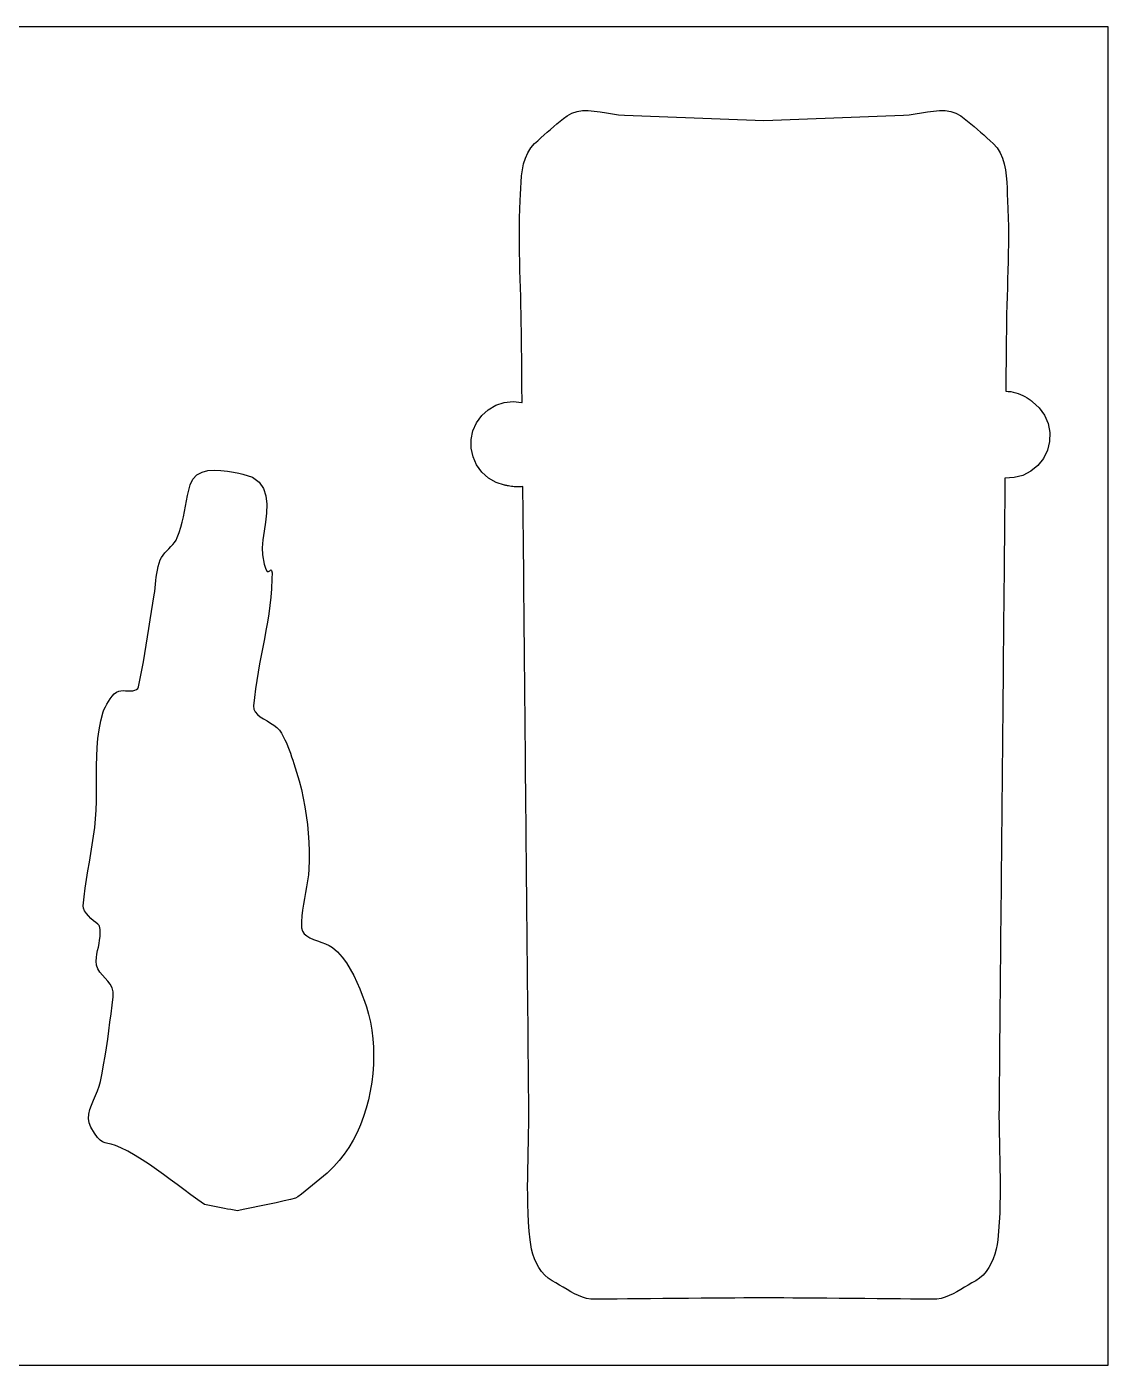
# Model space of a CAD drawing. Header units: millimetres. Extents: x -651 to 0, y 0 to 317.
# Drawn here: x -256.3 to 0, y 0 to 317 of the extents above; entities that cross this region are included whole.
import ezdxf

# ---------------------------------------------------------------- set-up
doc = ezdxf.new("R2010")
doc.units = ezdxf.units.MM
doc.layers.get('0').update_dxf_attribs({"linetype": 'CONTINUOUS'})

msp = doc.modelspace()

# ---------------------------------------------------------------- linework, layer by layer
for points in [[(0, 0), (0, 317), (-651, 317), (-651, 0)], [(-18, 228.25), (-17.92, 228.2), (-16.33, 226.75), (-15.08, 225.01), (-14.24, 223.03), (-13.83, 220.93), (-13.89, 218.78), (-14.4, 216.7), (-15.34, 214.77), (-16.68, 213.09), (-18.34, 211.73), (-20.25, 210.76), (-22.33, 210.22), (-24.47, 210.13), (-24.48, 209.15), (-24.49, 208.04), (-24.5, 206.77), (-24.52, 205.34), (-24.53, 203.73), (-24.55, 201.95), (-24.57, 199.98), (-24.59, 197.81), (-24.61, 195.42), (-24.64, 192.82), (-24.66, 189.99), (-24.69, 186.93), (-24.72, 183.62), (-24.74, 181.58), (-24.76, 179.54), (-24.78, 177.5), (-24.8, 175.46), (-24.82, 173.42), (-24.84, 171.38), (-24.86, 169.34), (-24.88, 167.3), (-24.89, 165.26), (-24.91, 163.22), (-24.93, 161.18), (-24.95, 159.15), (-24.97, 157.11), (-24.99, 155.07), (-25.01, 153.03), (-25.03, 150.99), (-25.05, 148.95), (-25.07, 146.91), (-25.09, 144.87), (-25.11, 142.83), (-25.13, 140.79), (-25.15, 138.76), (-25.16, 136.72), (-25.18, 134.68), (-25.2, 132.64), (-25.24, 128.56), (-25.26, 126.52), (-25.28, 124.48), (-25.3, 122.44), (-25.32, 120.4), (-25.34, 118.36), (-25.36, 116.32), (-25.38, 114.28), (-25.4, 112.25), (-25.43, 108.17), (-25.46, 106.13), (-25.49, 102.05), (-25.51, 100.01), (-25.53, 97.97), (-25.55, 95.93), (-25.57, 93.89), (-25.59, 91.86), (-25.61, 89.82), (-25.63, 87.78), (-25.65, 85.74), (-25.7, 79.62), (-25.73, 77.58), (-25.74, 75.54), (-25.76, 73.5), (-25.78, 71.46), (-25.8, 69.42), (-25.82, 67.38), (-25.84, 65.35), (-25.86, 63.31), (-25.88, 61.27), (-25.89, 59.16), (-25.87, 57.05), (-25.84, 54.95), (-25.8, 52.84), (-25.75, 50.73), (-25.7, 48.62), (-25.66, 46.51), (-25.63, 44.4), (-25.61, 42.29), (-25.62, 40.19), (-25.65, 38.08), (-25.72, 35.98), (-25.83, 33.88), (-25.98, 31.78), (-26.18, 29.69), (-26.33, 28.58), (-26.56, 27.45), (-26.87, 26.32), (-27.26, 25.21), (-27.73, 24.14), (-28.28, 23.13), (-28.92, 22.19), (-29.65, 21.35), (-30.48, 20.62), (-31.4, 20.02), (-32.29, 19.52), (-33.18, 18.99), (-34.06, 18.45), (-34.95, 17.92), (-35.85, 17.4), (-36.75, 16.92), (-37.68, 16.49), (-38.62, 16.12), (-39.58, 15.83), (-40.58, 15.63), (-40.87, 15.64), (-41.7, 15.64), (-43.02, 15.65), (-44.75, 15.67), (-46.85, 15.68), (-49.25, 15.71), (-51.9, 15.73), (-54.73, 15.75), (-57.68, 15.77), (-60.7, 15.8), (-63.73, 15.82), (-66.7, 15.85), (-69.56, 15.87), (-72.25, 15.9), (-74.7, 15.91), (-76.87, 15.93), (-78.68, 15.95), (-80.09, 15.96), (-81.02, 15.97), (-81.43, 15.97), (-81.75, 15.97), (-82.16, 15.97), (-83.1, 15.96), (-84.5, 15.95), (-86.32, 15.93), (-88.48, 15.91), (-90.93, 15.9), (-93.62, 15.87), (-96.48, 15.85), (-99.45, 15.82), (-102.48, 15.8), (-105.5, 15.77), (-108.46, 15.75), (-111.28, 15.73), (-113.93, 15.71), (-116.33, 15.68), (-118.43, 15.67), (-120.17, 15.65), (-121.48, 15.64), (-122.31, 15.64), (-122.61, 15.63), (-123.6, 15.83), (-124.56, 16.12), (-125.51, 16.49), (-126.43, 16.92), (-127.34, 17.4), (-128.23, 17.92), (-129.12, 18.45), (-130.01, 18.99), (-130.89, 19.52), (-131.78, 20.02), (-132.7, 20.62), (-133.53, 21.35), (-134.26, 22.19), (-134.9, 23.13), (-135.46, 24.14), (-135.92, 25.21), (-136.31, 26.32), (-136.62, 27.45), (-136.85, 28.58), (-137, 29.69), (-137.2, 31.78), (-137.35, 33.88), (-137.46, 35.98), (-137.53, 38.08), (-137.56, 40.19), (-137.57, 42.29), (-137.55, 44.4), (-137.52, 46.51), (-137.48, 48.62), (-137.43, 50.73), (-137.38, 52.84), (-137.34, 54.95), (-137.31, 57.05), (-137.29, 59.16), (-137.3, 61.27), (-137.32, 63.31), (-137.34, 65.35), (-137.36, 67.38), (-137.38, 69.42), (-137.4, 71.46), (-137.42, 73.5), (-137.44, 75.54), (-137.46, 77.58), (-137.48, 79.62), (-137.53, 85.74), (-137.55, 87.78), (-137.57, 89.82), (-137.59, 91.86), (-137.61, 93.89), (-137.63, 95.93), (-137.65, 97.97), (-137.67, 100.01), (-137.69, 102.05), (-137.71, 104.09), (-137.73, 106.13), (-137.75, 108.17), (-137.78, 112.25), (-137.81, 114.28), (-137.82, 116.32), (-137.84, 118.36), (-137.86, 120.4), (-137.88, 122.44), (-137.9, 124.48), (-137.92, 126.52), (-137.94, 128.56), (-137.98, 132.64), (-138, 134.68), (-138.02, 136.72), (-138.04, 138.76), (-138.05, 140.79), (-138.08, 142.83), (-138.09, 144.87), (-138.11, 146.91), (-138.13, 148.95), (-138.15, 150.99), (-138.17, 153.03), (-138.19, 155.07), (-138.21, 157.11), (-138.23, 159.15), (-138.25, 161.18), (-138.27, 163.22), (-138.29, 165.26), (-138.31, 167.3), (-138.32, 169.34), (-138.35, 171.38), (-138.36, 173.42), (-138.38, 175.46), (-138.4, 177.5), (-138.42, 179.54), (-138.44, 181.58), (-138.46, 183.62), (-138.49, 186.68), (-138.51, 189.53), (-138.54, 192.19), (-138.56, 194.64), (-138.59, 196.91), (-138.6, 198.99), (-138.62, 200.9), (-138.64, 202.64), (-138.65, 204.23), (-138.67, 205.67), (-138.68, 206.96), (-138.69, 208.11), (-139.03, 208.07), (-139.37, 208.05), (-139.71, 208.03), (-140.05, 208.03), (-140.39, 208.03), (-140.73, 208.05), (-141.07, 208.08), (-141.41, 208.12), (-141.75, 208.17), (-142.08, 208.24), (-142.18, 208.26), (-142.28, 208.28), (-142.37, 208.3), (-142.47, 208.32), (-142.67, 208.36), (-142.77, 208.38), (-142.86, 208.4), (-143.06, 208.45), (-145.05, 209.09), (-146.86, 210.13), (-148.42, 211.53), (-149.65, 213.21), (-150.51, 215.12), (-150.94, 217.17), (-150.95, 219.26), (-150.52, 221.3), (-149.67, 223.22), (-148.44, 224.91), (-146.89, 226.31), (-145.09, 227.36), (-143.1, 228.01), (-141.02, 228.23), (-138.94, 228.02), (-138.94, 228.02), (-138.93, 228.02), (-138.92, 228.01), (-138.92, 228.01), (-138.91, 228.01), (-138.9, 228.01), (-138.9, 228.01), (-138.89, 228.01), (-138.89, 228), (-138.88, 228), (-138.89, 229.3), (-138.91, 230.68), (-138.92, 232.14), (-138.94, 233.68), (-138.95, 235.3), (-138.96, 237.02), (-138.98, 238.82), (-139, 240.71), (-139.02, 242.7), (-139.04, 244.79), (-139.07, 246.86), (-139.11, 248.93), (-139.16, 251), (-139.22, 253.08), (-139.28, 255.15), (-139.34, 257.23), (-139.4, 259.3), (-139.45, 261.37), (-139.49, 263.44), (-139.52, 265.51), (-139.53, 267.59), (-139.52, 269.66), (-139.49, 271.73), (-139.42, 273.8), (-139.33, 275.87), (-139.27, 277.28), (-139.21, 278.74), (-139.13, 280.22), (-139, 281.7), (-138.81, 283.15), (-138.52, 284.56), (-138.11, 285.91), (-137.56, 287.16), (-136.84, 288.31), (-135.93, 289.33), (-135.19, 290.02), (-134.45, 290.7), (-133.69, 291.37), (-132.93, 292.04), (-132.17, 292.7), (-131.4, 293.35), (-130.62, 294), (-129.83, 294.63), (-129.04, 295.26), (-128.24, 295.87), (-127.1, 296.55), (-125.87, 296.96), (-124.57, 297.14), (-123.2, 297.16), (-121.79, 297.04), (-120.35, 296.84), (-118.9, 296.59), (-117.46, 296.35), (-116.04, 296.15), (-114.65, 296.03), (-112.59, 295.96), (-110.52, 295.88), (-108.46, 295.8), (-106.39, 295.73), (-104.33, 295.65), (-102.26, 295.57), (-100.2, 295.5), (-98.13, 295.42), (-96.07, 295.34), (-94, 295.26), (-91.94, 295.19), (-89.87, 295.11), (-87.81, 295.03), (-85.74, 294.96), (-83.68, 294.88), (-81.61, 294.8), (-81.57, 294.8), (-79.5, 294.88), (-77.44, 294.96), (-75.37, 295.03), (-73.31, 295.11), (-71.24, 295.19), (-69.18, 295.26), (-67.11, 295.34), (-65.05, 295.42), (-62.98, 295.5), (-60.92, 295.57), (-58.85, 295.65), (-56.79, 295.73), (-54.72, 295.8), (-52.66, 295.88), (-50.59, 295.96), (-48.53, 296.03), (-47.14, 296.15), (-45.72, 296.35), (-44.28, 296.59), (-42.83, 296.84), (-41.39, 297.04), (-39.98, 297.16), (-38.62, 297.14), (-37.31, 296.96), (-36.08, 296.55), (-34.94, 295.87), (-34.14, 295.26), (-33.35, 294.63), (-32.56, 294), (-31.78, 293.35), (-31.01, 292.7), (-30.25, 292.04), (-29.49, 291.37), (-28.74, 290.7), (-27.99, 290.02), (-27.25, 289.33), (-26.34, 288.31), (-25.62, 287.16), (-25.07, 285.91), (-24.66, 284.56), (-24.37, 283.15), (-24.17, 281.7), (-24.05, 280.22), (-23.97, 278.74), (-23.91, 277.28), (-23.85, 275.87), (-23.76, 273.8), (-23.7, 271.73), (-23.66, 269.66), (-23.65, 267.59), (-23.66, 265.51), (-23.69, 263.44), (-23.73, 261.37), (-23.78, 259.3), (-23.84, 257.23), (-23.9, 255.15), (-23.96, 253.08), (-24.02, 251), (-24.07, 248.93), (-24.11, 246.86), (-24.14, 244.79), (-24.16, 243.11), (-24.17, 241.5), (-24.19, 239.95), (-24.2, 238.46), (-24.21, 237.02), (-24.23, 235.65), (-24.24, 234.33), (-24.25, 233.06), (-24.26, 231.85), (-24.28, 230.69), (-23.68, 230.65), (-23.09, 230.58), (-22.51, 230.47), (-21.93, 230.33), (-21.36, 230.15), (-20.8, 229.94), (-20.26, 229.7), (-19.73, 229.42), (-19.22, 229.12), (-18.73, 228.78), (-18.65, 228.72), (-18.57, 228.66), (-18.48, 228.61), (-18.4, 228.55), (-18.32, 228.49), (-18.24, 228.43), (-18.16, 228.37), (-18.08, 228.31)], [(-211.77, 37.59), (-213.33, 37.89), (-214.11, 38.04), (-215.75, 39.2), (-217.39, 40.39), (-219.01, 41.59), (-220.63, 42.8), (-222.25, 44), (-223.88, 45.2), (-225.53, 46.37), (-227.18, 47.52), (-228.87, 48.63), (-230.58, 49.69), (-232.32, 50.7), (-233.94, 51.51), (-235.22, 52.02), (-236.23, 52.33), (-237.05, 52.51), (-237.71, 52.68), (-238.3, 52.91), (-238.87, 53.31), (-239.48, 53.96), (-240.2, 54.96), (-241.09, 56.4), (-241.5, 57.38), (-241.64, 58.4), (-241.56, 59.45), (-241.3, 60.53), (-240.92, 61.63), (-240.47, 62.75), (-239.98, 63.87), (-239.5, 64.98), (-239.1, 66.09), (-238.8, 67.18), (-238.4, 69.17), (-238.03, 71.17), (-237.69, 73.17), (-237.37, 75.18), (-237.07, 77.19), (-236.79, 79.2), (-236.53, 81.22), (-236.28, 83.23), (-236.04, 85.25), (-235.8, 87.27), (-235.8, 88.4), (-236.05, 89.38), (-236.48, 90.23), (-237.05, 91), (-237.69, 91.71), (-238.33, 92.4), (-238.93, 93.12), (-239.41, 93.88), (-239.73, 94.73), (-239.81, 95.7), (-239.74, 96.53), (-239.62, 97.36), (-239.46, 98.2), (-239.29, 99.03), (-239.12, 99.86), (-238.98, 100.69), (-238.87, 101.52), (-238.83, 102.34), (-238.86, 103.16), (-238.98, 103.98), (-239.12, 104.14), (-239.43, 104.43), (-239.89, 104.82), (-240.44, 105.29), (-241.03, 105.83), (-241.61, 106.41), (-242.13, 107.02), (-242.56, 107.64), (-242.82, 108.25), (-242.89, 108.84), (-242.68, 110.91), (-242.41, 112.97), (-242.1, 115.02), (-241.76, 117.08), (-241.41, 119.13), (-241.06, 121.18), (-240.72, 123.23), (-240.41, 125.29), (-240.14, 127.35), (-239.93, 129.41), (-239.79, 131.48), (-239.72, 133.61), (-239.7, 135.73), (-239.71, 137.85), (-239.72, 139.96), (-239.71, 142.07), (-239.67, 144.19), (-239.57, 146.29), (-239.39, 148.41), (-239.1, 150.52), (-238.69, 152.63), (-238.13, 154.75), (-238.04, 154.97), (-237.87, 155.37), (-237.61, 155.9), (-237.29, 156.53), (-236.91, 157.19), (-236.47, 157.86), (-236, 158.49), (-235.5, 159.03), (-234.98, 159.44), (-234.45, 159.67), (-233.96, 159.75), (-233.41, 159.78), (-232.83, 159.76), (-232.24, 159.74), (-231.67, 159.74), (-231.13, 159.76), (-230.65, 159.85), (-230.25, 160.01), (-229.96, 160.28), (-229.78, 160.68), (-229.36, 162.64), (-228.97, 164.61), (-228.61, 166.58), (-228.26, 168.56), (-227.94, 170.54), (-227.62, 172.53), (-227.31, 174.51), (-227, 176.5), (-226.69, 178.48), (-226.38, 180.47), (-226.04, 182.45), (-225.92, 183.28), (-225.81, 184.12), (-225.73, 184.97), (-225.64, 185.82), (-225.55, 186.66), (-225.44, 187.5), (-225.3, 188.33), (-225.12, 189.15), (-224.9, 189.96), (-224.62, 190.75), (-224.33, 191.34), (-223.96, 191.89), (-223.54, 192.41), (-223.08, 192.9), (-222.6, 193.39), (-222.12, 193.87), (-221.66, 194.37), (-221.23, 194.89), (-220.87, 195.44), (-220.58, 196.03), (-220.14, 197.24), (-219.76, 198.46), (-219.44, 199.7), (-219.15, 200.96), (-218.89, 202.22), (-218.65, 203.48), (-218.4, 204.75), (-218.14, 206.01), (-217.86, 207.27), (-217.53, 208.51), (-216.9, 209.89), (-215.93, 210.87), (-214.71, 211.51), (-213.31, 211.87), (-211.8, 211.99), (-210.24, 211.94), (-208.71, 211.77), (-207.28, 211.53), (-206.03, 211.28), (-205.03, 211.07), (-202.78, 210.33), (-201.19, 209.18), (-200.17, 207.68), (-199.6, 205.91), (-199.4, 203.94), (-199.47, 201.84), (-199.71, 199.68), (-200.01, 197.54), (-200.3, 195.48), (-200.46, 193.58), (-200.39, 191.91), (-200.02, 189.73), (-199.64, 188.51), (-199.28, 188.01), (-198.94, 187.98), (-198.64, 188.17), (-198.4, 188.35), (-198.23, 188.25), (-198.14, 187.64), (-198.15, 186.28), (-198.27, 183.91), (-198.43, 181.92), (-198.65, 179.94), (-198.92, 177.96), (-199.24, 175.98), (-199.58, 174), (-199.95, 172.02), (-200.32, 170.05), (-200.7, 168.07), (-201.08, 166.1), (-201.43, 164.12), (-201.76, 162.14), (-202.05, 160.16), (-202.3, 158.18), (-202.49, 156.19), (-202.42, 155.4), (-202.1, 154.72), (-201.58, 154.12), (-200.91, 153.58), (-200.14, 153.08), (-199.31, 152.59), (-198.47, 152.1), (-197.67, 151.58), (-196.96, 151.01), (-196.38, 150.37), (-195.9, 149.66), (-195.47, 148.92), (-195.07, 148.15), (-194.71, 147.37), (-194.38, 146.57), (-194.08, 145.76), (-193.79, 144.95), (-193.51, 144.13), (-193.23, 143.31), (-192.95, 142.49), (-192.3, 140.46), (-191.71, 138.42), (-191.18, 136.38), (-190.73, 134.32), (-190.34, 132.25), (-190.01, 130.17), (-189.75, 128.09), (-189.56, 125.99), (-189.43, 123.88), (-189.36, 121.77), (-189.36, 119.65), (-189.42, 117.52), (-189.52, 116.12), (-189.7, 114.73), (-189.93, 113.34), (-190.18, 111.95), (-190.45, 110.57), (-190.7, 109.19), (-190.91, 107.8), (-191.07, 106.41), (-191.14, 105.02), (-191.12, 103.63), (-190.93, 102.84), (-190.51, 102.19), (-189.9, 101.66), (-189.14, 101.22), (-188.27, 100.84), (-187.33, 100.49), (-186.37, 100.15), (-185.44, 99.79), (-184.57, 99.39), (-183.81, 98.91), (-182.62, 97.88), (-181.52, 96.67), (-180.52, 95.3), (-179.6, 93.83), (-178.76, 92.29), (-178.01, 90.72), (-177.34, 89.16), (-176.75, 87.64), (-176.23, 86.21), (-175.78, 84.9), (-175.25, 83.11), (-174.82, 81.25), (-174.48, 79.32), (-174.24, 77.34), (-174.11, 75.32), (-174.06, 73.26), (-174.12, 71.19), (-174.27, 69.1), (-174.52, 67.02), (-174.86, 64.94), (-175.3, 62.89), (-175.83, 60.87), (-176.46, 58.88), (-177.18, 56.96), (-178, 55.09), (-178.91, 53.29), (-179.92, 51.58), (-181.01, 49.97), (-182.21, 48.46), (-183.49, 47.06), (-184.28, 46.28), (-185.1, 45.52), (-185.94, 44.78), (-186.79, 44.05), (-187.64, 43.34), (-188.51, 42.64), (-189.39, 41.94), (-190.26, 41.24), (-191.14, 40.55), (-192.01, 39.85), (-192.59, 39.6), (-193.73, 39.28), (-195.29, 38.9), (-197.13, 38.49), (-199.12, 38.06), (-201.11, 37.65), (-202.96, 37.27), (-204.54, 36.95), (-205.7, 36.7), (-206.31, 36.55), (-207.09, 36.7), (-207.87, 36.85), (-208.65, 37), (-209.43, 37.15), (-210.99, 37.44)]]:
    msp.add_lwpolyline(points, close=True)

doc.saveas('drawing.dxf')
